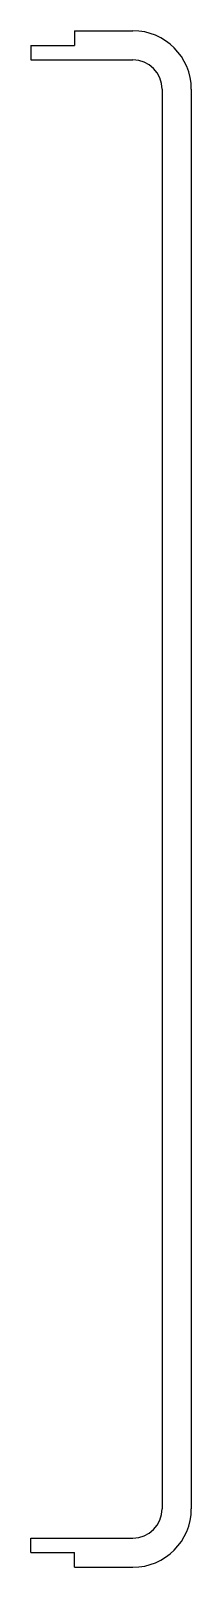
# Model space of a CAD drawing. Header units: millimetres. Extents: x 9 to 20, y -53 to 52.
import ezdxf

# ---------------------------------------------------------------- set-up
doc = ezdxf.new("R2010")
doc.units = ezdxf.units.MM
doc.layers.get('0').update_dxf_attribs({"lineweight": 25, "true_color": 0xffffff})

msp = doc.modelspace()

# ---------------------------------------------------------------- linework, layer by layer
for p, q in [((9, 51.5), (12, 51.5)), ((9, 51.5), (9, 50.5)), ((12, 52.5), (12, 51.5)), ((12, 52.5), (16, 52.5)), ((9, 50.5), (16, 50.5)), ((18, 48.5), (18, -48.5)), ((20, 48.5), (20, -48.5)), ((9, -50.5), (16, -50.5)), ((9, -51.5), (9, -50.5)), ((9, -51.5), (12, -51.5)), ((12, -52.5), (12, -51.5)), ((12, -52.5), (16, -52.5))]:
    msp.add_line(p, q)
for centre, radius, start, end in [((16, 48.5), 4, 0, 90), ((16, 48.5), 2, 0, 90), ((16, -48.5), 4, 270, 0), ((16, -48.5), 2, 270, 0)]:
    msp.add_arc(centre, radius, start, end)

doc.saveas('drawing.dxf')
